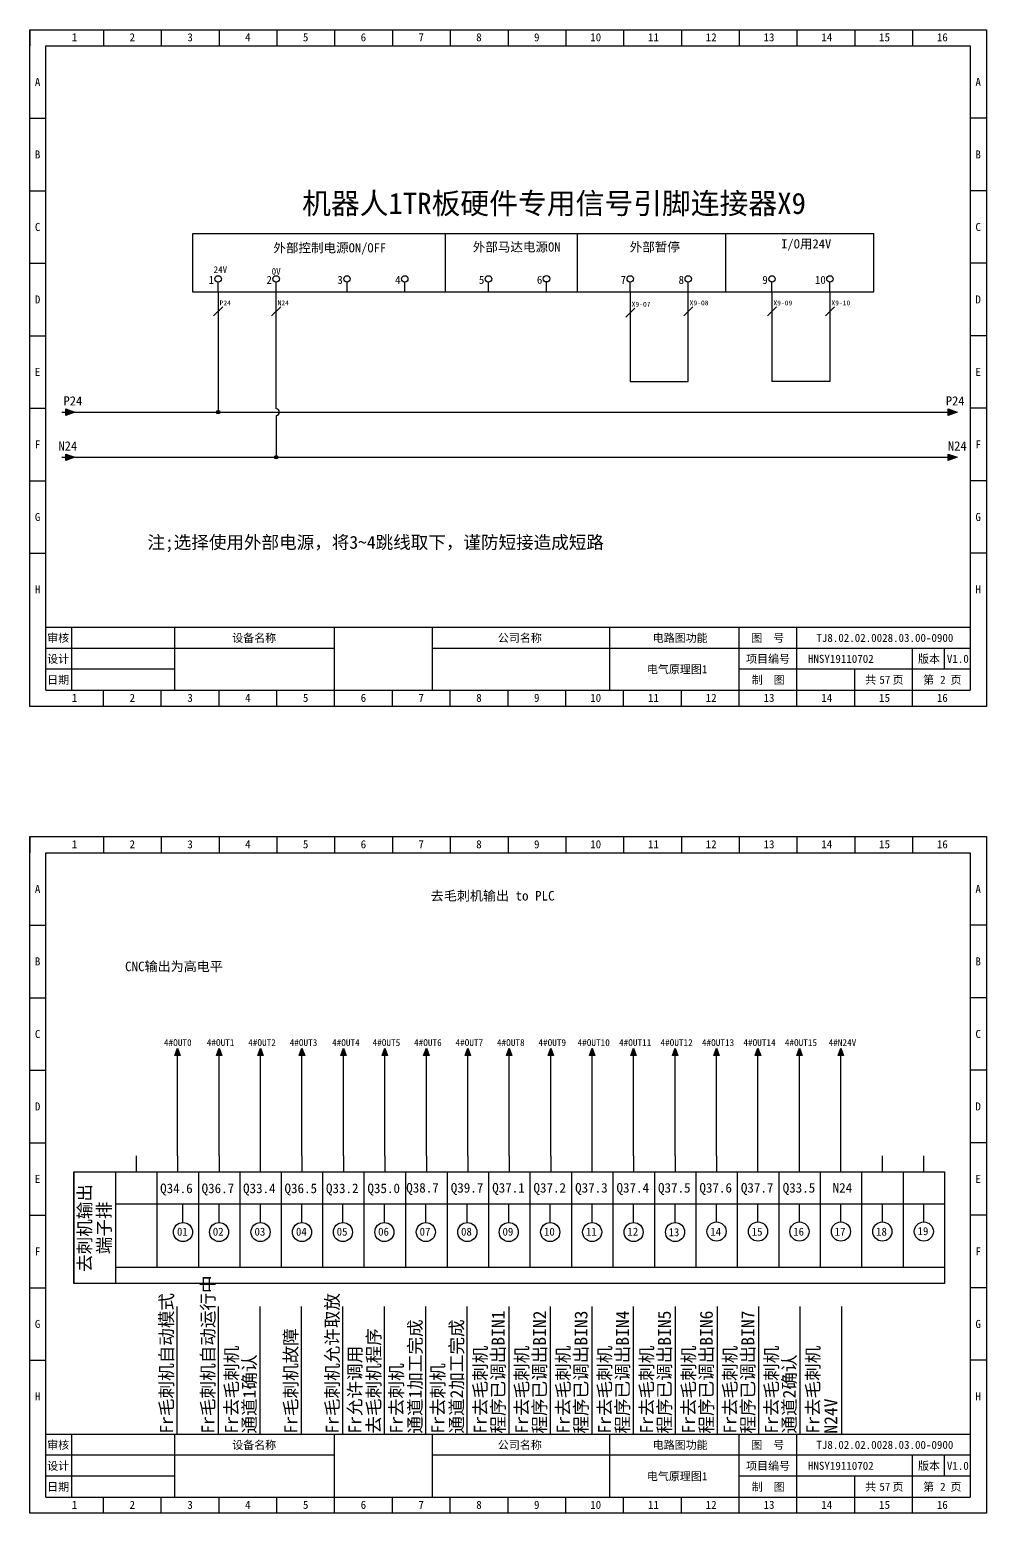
# Model space of a CAD drawing. Header units: millimetres. Extents: x 914 to 910632, y -176 to 682692.
# Drawn here: x 2233.1 to 2530.1, y 2795.8 to 3256.2 of the extents above; entities that cross this region are included whole.
import ezdxf
from ezdxf.enums import TextEntityAlignment as Align

# ---------------------------------------------------------------- set-up
doc = ezdxf.new("R2010")
doc.units = ezdxf.units.MM
doc.layers.add('EPLAN311', color=1, linetype='Continuous', lineweight=25)
doc.styles.get("Standard").update_dxf_attribs({"font": 'arial.ttf'})
doc.styles.add('宋体', font='')
doc.styles.get('宋体').set_extended_font_data('宋体')

# ---------------------------------------------------------------- blocks, each defined once
blk = doc.blocks.new('EPLSYM_LibrarySPECIAL_Symbol17_Variant1_Placement1')
at = {"color": 5, "linetype": 'Continuous', "lineweight": 25, "ltscale": 4}
blk.add_line((-4, 0), (-1, 0), dxfattribs=at)
blk.add_circle((0, 0), 1, dxfattribs=at)
at = {"color": 5}
blk.add_attdef('17_20039', text='', height=1.48, dxfattribs=at).set_placement((-2.3, 1.3), align=Align.BOTTOM_RIGHT)
at = {"color": 0}
blk.add_attdef('17_20036', text='', height=2.06, dxfattribs=at).set_placement((1, 0), align=Align.MIDDLE_LEFT)
blk = doc.blocks.new('EPLSYM_LibrarySPECIAL_Symbol8_Variant0_Placement1')
at = {"linetype": 'Continuous', "lineweight": 25, "ltscale": 4}
blk.add_hatch(color=1, dxfattribs=at).paths.add_polyline_path([(-0.75, 1), (2, 0), (-0.75, -1)], flags=0)
at = {"color": 1, "linetype": 'Continuous', "lineweight": 25, "ltscale": 4}
blk.add_line((-2, 0), (-0.75, 0), dxfattribs=at)
blk.add_lwpolyline([(-0.75, 1), (2, 0), (-0.75, -1)], close=True, dxfattribs=at)
at = {"color": 5}
blk.add_attdef('70_20010', text='', height=2.85, dxfattribs=at).set_placement((3, 0), align=Align.MIDDLE_LEFT)
at = {"color": 73}
for tag, p in [('70_24350', (33.76, 0)), ('70_24300', (72.31, 0))]:
    blk.add_attdef(tag, text='', height=2.06, dxfattribs=at).set_placement(p, align=Align.MIDDLE_LEFT)
blk = doc.blocks.new('箭头下')
at = {"layer": 'EPLAN311', "linetype": 'Continuous', "lineweight": 25, "ltscale": 4}
blk.add_hatch(color=1, dxfattribs=at).paths.add_polyline_path([(-0.7, -0.875), (0, -2.8), (0.7, -0.875)], flags=0)
at = {"layer": 'EPLAN311', "color": 1, "linetype": 'Continuous', "lineweight": 25, "ltscale": 4}
blk.add_line((0, 0), (0, -0.875), dxfattribs=at)
blk.add_lwpolyline([(-0.7, -0.875), (0, -2.8), (0.7, -0.875)], close=True, dxfattribs=at)
at = {"color": 5}
blk.add_attdef('70_20010', text='', height=1.7535, dxfattribs=at).set_placement((0, -3.8507), align=Align.TOP_CENTER)
blk = doc.blocks.new('*U388')
blk.add_line((-2.5, 0), (2.5, 0))
blk = doc.blocks.new('*U389')
at = {"color": 0, "linetype": 'ByBlock', "lineweight": -2, "transparency": 16777216}
for p in [(0, 0), (0, -22.5), (0, -45), (0, -67.5), (0, -90), (0, -112.5), (0, -135)]:
    blk.add_blockref('*U388', p, dxfattribs=at)
blk = doc.blocks.new('*U390')
blk.add_line((-2.5, 0), (2.5, 0))
blk = doc.blocks.new('*U391')
at = {"color": 0, "linetype": 'ByBlock', "lineweight": -2, "transparency": 16777216}
for p in [(0, 0), (0, -22.5), (0, -45), (0, -67.5), (0, -90), (0, -112.5), (0, -135)]:
    blk.add_blockref('*U390', p, dxfattribs=at)
blk = doc.blocks.new('制图图框')
for p, q in [((-2700.08, 789.32), (-2403.08, 789.32)), ((-2700.08, 579.32), (-2700.08, 789.32)), ((-2700.08, 789.32), (-2700.08, 784.32)), ((-2700.08, 789.32), (-2695.08, 789.32)), ((-2677.15, 789.32), (-2677.15, 784.32)), ((-2659.21, 789.32), (-2659.21, 784.32)), ((-2641.27, 789.32), (-2641.27, 784.32)), ((-2623.33, 789.32), (-2623.33, 784.32)), ((-2605.4, 789.32), (-2605.4, 784.32)), ((-2587.46, 789.32), (-2587.46, 784.32)), ((-2569.52, 789.32), (-2569.52, 784.32)), ((-2551.58, 789.32), (-2551.58, 784.32)), ((-2533.65, 789.32), (-2533.65, 784.32)), ((-2515.71, 789.32), (-2515.71, 784.32)), ((-2497.77, 789.32), (-2497.77, 784.32)), ((-2479.83, 789.32), (-2479.83, 784.32)), ((-2461.9, 789.32), (-2461.9, 784.32)), ((-2443.96, 789.32), (-2443.96, 784.32)), ((-2426.02, 789.32), (-2426.02, 784.32)), ((-2403.08, 789.32), (-2403.08, 579.32)), ((-2403.08, 789.32), (-2403.08, 784.32)), ((-2695.08, 784.32), (-2408.08, 784.32)), ((-2695.08, 584.32), (-2695.08, 784.32)), ((-2408.08, 784.32), (-2408.08, 584.32)), ((-2408.08, 603.82), (-2695.08, 603.82)), ((-2687.08, 603.82), (-2687.08, 584.32)), ((-2655.08, 603.82), (-2655.08, 584.32)), ((-2655.08, 603.82), (-2655.08, 584.32)), ((-2605.4, 579.32), (-2605.4, 603.82)), ((-2575.08, 603.82), (-2575.08, 584.32)), ((-2575.08, 603.82), (-2575.08, 584.32)), ((-2575.08, 603.82), (-2575.08, 584.32)), ((-2520.08, 603.82), (-2520.08, 584.32)), ((-2479.83, 579.32), (-2479.83, 603.82)), ((-2461.9, 579.32), (-2461.9, 603.82)), ((-2655.08, 597.32), (-2695.08, 597.32)), ((-2605.4, 597.32), (-2655.08, 597.32)), ((-2408.08, 597.32), (-2575.08, 597.32)), ((-2426.02, 579.32), (-2426.02, 597.32)), ((-2416.18, 597.32), (-2416.18, 590.82)), ((-2655.08, 590.82), (-2695.08, 590.82)), ((-2408.08, 590.82), (-2479.83, 590.82)), ((-2443.96, 579.32), (-2443.96, 590.82)), ((-2695.08, 584.32), (-2408.08, 584.32)), ((-2677.15, 579.32), (-2677.15, 584.32)), ((-2659.21, 579.32), (-2659.21, 584.32)), ((-2641.27, 579.32), (-2641.27, 584.32)), ((-2623.33, 579.32), (-2623.33, 584.32)), ((-2587.46, 579.32), (-2587.46, 584.32)), ((-2569.52, 579.32), (-2569.52, 584.32)), ((-2551.58, 579.32), (-2551.58, 584.32)), ((-2533.65, 579.32), (-2533.65, 584.32)), ((-2515.71, 579.32), (-2515.71, 584.32)), ((-2497.77, 579.32), (-2497.77, 584.32)), ((-2403.08, 579.32), (-2700.08, 579.32))]:
    blk.add_line(p, q)
blk.add_blockref('*U389', (-2697.58, 761.82))
at = {"xscale": -1}
blk.add_blockref('*U391', (-2405.58, 761.82), dxfattribs=at)
at = {"style": '宋体'}
for s, p in [('1', (-2687.01, 785.71)), ('2', (-2669.07, 785.71)), ('3', (-2651.13, 785.71)), ('4', (-2633.2, 785.71)), ('5', (-2615.26, 785.71)), ('6', (-2597.32, 785.71)), ('7', (-2579.38, 785.71)), ('8', (-2561.45, 785.71)), ('9', (-2543.51, 785.71)), ('10', (-2526.07, 785.71)), ('11', (-2508.13, 785.71)), ('12', (-2490.2, 785.71)), ('13', (-2472.26, 785.71)), ('14', (-2454.32, 785.71)), ('15', (-2436.38, 785.71)), ('16', (-2418.45, 785.71)), ('A', (-2698.47, 771.84)), ('A', (-2406.47, 771.84)), ('B', (-2698.47, 749.34)), ('B', (-2406.47, 749.34)), ('C', (-2698.47, 726.84)), ('C', (-2406.47, 726.84)), ('D', (-2698.47, 704.34)), ('D', (-2406.47, 704.34)), ('E', (-2698.47, 681.84)), ('E', (-2406.47, 681.84)), ('F', (-2698.47, 659.34)), ('F', (-2406.47, 659.34)), ('G', (-2698.47, 636.84)), ('G', (-2406.47, 636.84)), ('H', (-2698.47, 614.34)), ('H', (-2406.47, 614.34)), ('审核', (-2694.65, 599.29)), ('设备名称', (-2637.2, 599.28)), ('公司名称', (-2554.73, 599.29)), ('电路图功能', (-2506.66, 599.29)), ('图  号', (-2476.05, 599.3)), ('设计', (-2694.66, 592.79)), ('项目编号', (-2477.68, 592.79)), ('版本', (-2424.3, 592.79)), ('日期', (-2694.66, 586.29)), ('制  图', (-2475.91, 586.28)), ('共   页', (-2440.72, 586.31)), ('第   页', (-2422.72, 586.3)), ('1', (-2687.01, 580.71)), ('2', (-2669.07, 580.71)), ('3', (-2651.13, 580.71)), ('4', (-2633.2, 580.71)), ('5', (-2615.26, 580.71)), ('6', (-2597.32, 580.71)), ('7', (-2579.38, 580.71)), ('8', (-2561.45, 580.71)), ('9', (-2543.51, 580.71)), ('10', (-2526.07, 580.71)), ('11', (-2508.13, 580.71)), ('12', (-2490.2, 580.71)), ('13', (-2472.26, 580.71)), ('14', (-2454.32, 580.71)), ('15', (-2436.38, 580.71)), ('16', (-2418.45, 580.71))]:
    blk.add_text(s, height=2.5, dxfattribs=at).set_placement(p)

msp = doc.modelspace()

# ---------------------------------------------------------------- hatches: boundary and pattern name
at = {"layer": 'EPLAN311', "ltscale": 4}
h = msp.add_hatch(color=1, dxfattribs=at)
edge = h.paths.add_edge_path()
edge.add_arc((2291.598, 3137.519), 0.52, 0, 360)
h = msp.add_hatch(color=1, dxfattribs=at)
edge = h.paths.add_edge_path()
edge.add_arc((2309.6, 3123.513), 0.52, 0, 360)

# ---------------------------------------------------------------- linework, layer by layer
at = {"color": 0}
for p, q in [((2362.189, 3174.865), (2362.189, 3192.865)), ((2403.145, 3174.865), (2403.145, 3192.865)), ((2449.165, 3174.865), (2449.165, 3192.865)), ((2419.525, 3174.865), (2419.499, 3147.031)), ((2437.525, 3147.031), (2437.525, 3174.865)), ((2463.525, 3174.865), (2463.525, 3147.031)), ((2481.525, 3174.865), (2481.525, 3147.031)), ((2419.499, 3147.031), (2437.525, 3147.031)), ((2481.525, 3147.031), (2475.108, 3147.031)), ((2247.071, 3137.519), (2516.976, 3137.518)), ((2247.053, 3123.512), (2516.976, 3123.518))]:
    msp.add_line(p, q, dxfattribs=at)
for p, q in [((2291.598, 3174.865), (2291.598, 3137.519)), ((2309.599, 3138.519), (2309.599, 3174.865)), ((2290.184, 3167.425), (2293.012, 3170.254)), ((2308.185, 3167.426), (2311.013, 3170.254)), ((2418.105, 3167.01), (2420.933, 3169.838)), ((2436.11, 3167.426), (2438.939, 3170.254)), ((2462.11, 3167.426), (2464.939, 3170.254)), ((2480.11, 3167.426), (2482.939, 3170.254)), ((2475.108, 3147.031), (2463.525, 3147.031)), ((2309.599, 3136.519), (2309.6, 3123.513)), ((2279.004, 2906.693), (2279.004, 2936.785)), ((2291.874, 2906.693), (2291.874, 2936.785)), ((2304.744, 2906.693), (2304.744, 2936.785)), ((2317.614, 2906.693), (2317.614, 2936.785)), ((2330.484, 2906.693), (2330.484, 2936.785)), ((2343.354, 2906.693), (2343.354, 2936.785)), ((2356.224, 2906.693), (2356.224, 2936.785)), ((2369.094, 2906.693), (2369.094, 2936.785)), ((2381.964, 2906.693), (2381.964, 2936.785)), ((2394.834, 2906.693), (2394.834, 2936.785)), ((2407.704, 2906.693), (2407.704, 2936.785)), ((2420.574, 2906.693), (2420.574, 2936.785)), ((2433.444, 2906.693), (2433.444, 2936.785)), ((2446.314, 2906.693), (2446.314, 2936.785)), ((2459.184, 2906.693), (2459.184, 2936.785)), ((2472.054, 2906.693), (2472.054, 2936.785)), ((2484.924, 2906.693), (2484.924, 2936.785)), ((2266.134, 2906.693), (2266.134, 2901.743)), ((2279.004, 2906.693), (2279.004, 2901.743)), ((2291.874, 2906.693), (2291.874, 2901.743)), ((2304.744, 2901.743), (2304.744, 2906.693)), ((2317.614, 2906.693), (2317.614, 2901.743)), ((2330.484, 2906.693), (2330.484, 2901.743)), ((2343.354, 2906.693), (2343.354, 2901.743)), ((2356.224, 2906.693), (2356.224, 2901.743)), ((2369.094, 2906.693), (2369.094, 2901.743)), ((2381.964, 2906.693), (2381.964, 2901.743)), ((2394.834, 2906.693), (2394.834, 2901.743)), ((2407.704, 2901.743), (2407.704, 2906.693)), ((2420.574, 2906.693), (2420.574, 2901.743)), ((2420.574, 2906.693), (2420.574, 2901.743)), ((2433.444, 2906.693), (2433.444, 2901.743)), ((2446.314, 2906.693), (2446.314, 2901.743)), ((2459.184, 2901.743), (2459.184, 2906.693)), ((2472.054, 2901.743), (2472.054, 2906.693)), ((2484.924, 2901.743), (2484.924, 2906.693)), ((2497.794, 2901.743), (2497.794, 2906.693)), ((2510.664, 2901.743), (2510.664, 2906.693)), ((2246.829, 2901.743), (2517.099, 2901.743)), ((2246.829, 2867.093), (2246.829, 2901.743)), ((2246.829, 2901.743), (2246.829, 2867.093)), ((2259.699, 2901.743), (2259.699, 2867.093)), ((2272.569, 2901.743), (2272.569, 2872.043)), ((2285.439, 2901.743), (2285.439, 2872.043)), ((2298.309, 2901.743), (2298.309, 2872.043)), ((2311.179, 2901.743), (2311.179, 2872.043)), ((2324.049, 2872.043), (2324.049, 2901.743)), ((2336.919, 2872.043), (2336.919, 2901.743)), ((2349.789, 2901.743), (2349.789, 2872.043)), ((2362.659, 2901.743), (2362.659, 2872.043)), ((2375.529, 2901.743), (2375.529, 2872.043)), ((2388.399, 2901.743), (2388.399, 2872.021)), ((2401.269, 2901.743), (2401.269, 2872.043)), ((2414.139, 2901.743), (2414.139, 2872.043)), ((2427.009, 2901.743), (2427.009, 2872.043)), ((2439.879, 2901.743), (2439.879, 2872.043)), ((2452.749, 2901.743), (2452.749, 2872.043)), ((2465.619, 2901.743), (2465.619, 2872.043)), ((2478.489, 2901.743), (2478.489, 2872.043)), ((2491.359, 2901.743), (2491.359, 2872.043)), ((2504.229, 2901.743), (2504.229, 2872.043)), ((2517.099, 2901.743), (2517.099, 2867.093)), ((2259.699, 2891.843), (2517.099, 2891.843)), ((2280.673, 2886.034), (2280.673, 2891.843)), ((2291.874, 2886.034), (2291.874, 2891.843)), ((2304.744, 2886.034), (2304.744, 2891.843)), ((2317.614, 2886.034), (2317.614, 2891.843)), ((2330.328, 2886.034), (2330.328, 2891.684)), ((2343.198, 2886.034), (2343.198, 2891.684)), ((2356.068, 2886.034), (2356.068, 2891.684)), ((2368.938, 2886.034), (2368.938, 2891.684)), ((2381.808, 2886.034), (2381.808, 2891.684)), ((2394.678, 2886.034), (2394.678, 2891.684)), ((2407.704, 2886.034), (2407.704, 2891.684)), ((2420.574, 2886.034), (2420.574, 2891.684)), ((2433.444, 2886.034), (2433.444, 2891.843)), ((2446.314, 2886.193), (2446.314, 2891.843)), ((2459.184, 2886.193), (2459.184, 2891.843)), ((2472.054, 2886.193), (2472.054, 2891.843)), ((2484.924, 2886.193), (2484.924, 2891.843)), ((2497.794, 2886.193), (2497.794, 2891.843)), ((2510.664, 2886.193), (2510.664, 2891.843)), ((2517.099, 2872.043), (2259.699, 2872.043)), ((2517.099, 2867.093), (2246.829, 2867.093)), ((2278.848, 2820.276), (2278.848, 2859.975)), ((2291.718, 2820.276), (2291.718, 2859.975)), ((2304.588, 2820.276), (2304.588, 2859.975)), ((2304.588, 2820.276), (2304.588, 2859.975)), ((2317.458, 2820.276), (2317.458, 2859.975)), ((2330.328, 2820.276), (2330.328, 2859.975)), ((2343.198, 2820.276), (2343.198, 2859.975)), ((2356.068, 2820.276), (2356.068, 2859.975)), ((2368.938, 2820.276), (2368.938, 2859.975)), ((2381.808, 2859.975), (2381.808, 2820.276)), ((2394.678, 2859.975), (2394.678, 2820.276)), ((2407.548, 2859.975), (2407.548, 2820.276)), ((2420.418, 2859.975), (2420.418, 2820.276)), ((2433.444, 2859.975), (2433.444, 2820.276)), ((2446.469, 2859.975), (2446.469, 2820.276)), ((2459.339, 2859.975), (2459.339, 2820.276)), ((2472.209, 2859.975), (2472.209, 2820.276)), ((2485.079, 2859.975), (2485.079, 2820.276)), ((2342.957, 2832.087), (2342.957, 2832.087))]:
    msp.add_line(p, q)
at = {"color": 7, "ltscale": 4}
msp.add_lwpolyline([(2283.599, 3174.865), (2495.185, 3174.865), (2495.185, 3192.865), (2283.599, 3192.865)], close=True, dxfattribs=at)
for centre in [(2280.673, 2883.064), (2291.874, 2883.064), (2304.744, 2883.064), (2317.614, 2883.064), (2330.328, 2883.064), (2343.198, 2883.064), (2356.068, 2883.064), (2368.938, 2883.064), (2381.808, 2883.064), (2394.678, 2883.064), (2407.704, 2883.064), (2420.574, 2883.064), (2433.444, 2883.064), (2446.314, 2883.223), (2459.184, 2883.223), (2472.054, 2883.223), (2484.924, 2883.223), (2497.794, 2883.223), (2510.664, 2883.223)]:
    msp.add_circle(centre, 2.97)
msp.add_arc((2309.599, 3137.519), 1, 269.99994, 89.99994)
at = {"layer": 'EPLAN311', "color": 1, "ltscale": 4}
for centre in [(2291.598, 3137.519), (2309.6, 3123.513)]:
    msp.add_circle(centre, 0.52, dxfattribs=at)

# ---------------------------------------------------------------- block references
for p in [(4933.158, 2466.901), (4933.158, 2216.457)]:
    msp.add_blockref('制图图框', p)
at = {"color": 7}
ref = msp.add_blockref('EPLSYM_LibrarySPECIAL_Symbol17_Variant1_Placement1', (2291.598, 3178.865), dxfattribs=dict(at, rotation=90))
ref.add_attrib('17_20039', '1', dxfattribs={"color": 5, "height": 2.5, "style": '宋体'}).set_placement((2290.298, 3176.565), align=Align.BOTTOM_RIGHT)
ref.add_attrib('17_20036', '24V', dxfattribs={"color": 0, "height": 2.0555, "style": '宋体'}).set_placement((2290.186, 3181.768), align=Align.MIDDLE_LEFT)
ref = msp.add_blockref('EPLSYM_LibrarySPECIAL_Symbol17_Variant1_Placement1', (2309.598, 3178.865), dxfattribs=dict(at, rotation=90))
ref.add_attrib('17_20039', '2', dxfattribs={"color": 5, "height": 2.5, "style": '宋体'}).set_placement((2308.298, 3176.565), align=Align.BOTTOM_RIGHT)
ref.add_attrib('17_20036', '0V', dxfattribs={"color": 0, "height": 2.0555, "style": '宋体'}).set_placement((2308.2, 3181.208), align=Align.MIDDLE_LEFT)
ref = msp.add_blockref('EPLSYM_LibrarySPECIAL_Symbol17_Variant1_Placement1', (2331.598, 3178.865), dxfattribs=dict(at, rotation=90))
ref.add_attrib('17_20039', '3', dxfattribs={"color": 5, "height": 2.5, "style": '宋体'}).set_placement((2330.298, 3176.565), align=Align.BOTTOM_RIGHT)
ref = msp.add_blockref('EPLSYM_LibrarySPECIAL_Symbol17_Variant1_Placement1', (2349.524, 3178.865), dxfattribs=dict(at, rotation=90))
ref.add_attrib('17_20039', '4', dxfattribs={"color": 5, "height": 2.5, "style": '宋体'}).set_placement((2348.224, 3176.565), align=Align.BOTTOM_RIGHT)
ref = msp.add_blockref('EPLSYM_LibrarySPECIAL_Symbol17_Variant1_Placement1', (2375.524, 3178.865), dxfattribs=dict(at, rotation=90))
ref.add_attrib('17_20039', '5', dxfattribs={"color": 5, "height": 2.5, "style": '宋体'}).set_placement((2374.224, 3176.565), align=Align.BOTTOM_RIGHT)
ref = msp.add_blockref('EPLSYM_LibrarySPECIAL_Symbol17_Variant1_Placement1', (2393.524, 3178.914), dxfattribs=dict(at, rotation=90))
ref.add_attrib('17_20039', '6', dxfattribs={"color": 5, "height": 2.5, "style": '宋体'}).set_placement((2392.224, 3176.614), align=Align.BOTTOM_RIGHT)
ref = msp.add_blockref('EPLSYM_LibrarySPECIAL_Symbol17_Variant1_Placement1', (2419.524, 3178.862), dxfattribs=dict(at, rotation=90))
ref.add_attrib('17_20039', '7', dxfattribs={"color": 5, "height": 2.5, "style": '宋体'}).set_placement((2418.224, 3176.562), align=Align.BOTTOM_RIGHT)
ref = msp.add_blockref('EPLSYM_LibrarySPECIAL_Symbol17_Variant1_Placement1', (2437.524, 3178.865), dxfattribs=dict(at, rotation=90))
ref.add_attrib('17_20039', '8', dxfattribs={"color": 5, "height": 2.5, "style": '宋体'}).set_placement((2436.224, 3176.565), align=Align.BOTTOM_RIGHT)
ref = msp.add_blockref('EPLSYM_LibrarySPECIAL_Symbol17_Variant1_Placement1', (2463.524, 3178.862), dxfattribs=dict(at, rotation=90))
ref.add_attrib('17_20039', '9', dxfattribs={"color": 5, "height": 2.5, "style": '宋体'}).set_placement((2462.224, 3176.562), align=Align.BOTTOM_RIGHT)
ref = msp.add_blockref('EPLSYM_LibrarySPECIAL_Symbol17_Variant1_Placement1', (2481.525, 3178.865), dxfattribs=dict(at, rotation=90))
ref.add_attrib('17_20039', '10', dxfattribs={"color": 5, "height": 2.5, "style": '宋体'}).set_placement((2480.225, 3176.565), align=Align.BOTTOM_RIGHT)
ref = msp.add_blockref('EPLSYM_LibrarySPECIAL_Symbol8_Variant0_Placement1', (2245.071, 3137.519), dxfattribs=at)
ref.add_attrib('70_20010', 'P24', dxfattribs={"color": 5, "height": 2.8548, "style": '宋体'}).set_placement((2243.587, 3141.018), align=Align.MIDDLE_LEFT)
ref = msp.add_blockref('EPLSYM_LibrarySPECIAL_Symbol8_Variant0_Placement1', (2518.976, 3137.518), dxfattribs=at)
ref.add_attrib('70_20010', 'P24', dxfattribs={"color": 5, "height": 2.8548, "style": '宋体'}).set_placement((2517.491, 3141.018), align=Align.MIDDLE_LEFT)
ref = msp.add_blockref('EPLSYM_LibrarySPECIAL_Symbol8_Variant0_Placement1', (2245.071, 3123.518), dxfattribs=at)
ref.add_attrib('70_20010', 'N24', dxfattribs={"color": 5, "height": 2.8548, "style": '宋体'}).set_placement((2242.011, 3127.031), align=Align.MIDDLE_LEFT)
ref = msp.add_blockref('EPLSYM_LibrarySPECIAL_Symbol8_Variant0_Placement1', (2518.976, 3123.518), dxfattribs=at)
ref.add_attrib('70_20010', 'N24', dxfattribs={"color": 5, "height": 2.8548, "style": '宋体'}).set_placement((2518.149, 3127.031), align=Align.MIDDLE_LEFT)
ref = msp.add_blockref('箭头下', (2279.004, 2936.785), dxfattribs=dict(xscale=-1.2, yscale=1.2, zscale=1.2, rotation=180))
ref.add_attrib('70_20010', '4#OUT0', dxfattribs={"color": 5, "height": 2.1042, "style": '宋体'}).set_placement((2279.059, 2940.189), align=Align.BOTTOM_CENTER)
ref = msp.add_blockref('箭头下', (2291.874, 2936.785), dxfattribs=dict(xscale=-1.2, yscale=1.2, zscale=1.2, rotation=180))
ref.add_attrib('70_20010', '4#OUT1', dxfattribs={"color": 5, "height": 2.1042, "style": '宋体'}).set_placement((2292.345, 2940.189), align=Align.BOTTOM_CENTER)
ref = msp.add_blockref('箭头下', (2304.744, 2936.785), dxfattribs=dict(xscale=-1.2, yscale=1.2, zscale=1.2, rotation=180))
ref.add_attrib('70_20010', '4#OUT2', dxfattribs={"color": 5, "height": 2.1042, "style": '宋体'}).set_placement((2305.215, 2940.189), align=Align.BOTTOM_CENTER)
ref = msp.add_blockref('箭头下', (2317.614, 2936.785), dxfattribs=dict(xscale=-1.2, yscale=1.2, zscale=1.2, rotation=180))
ref.add_attrib('70_20010', '4#OUT3', dxfattribs={"color": 5, "height": 2.1042, "style": '宋体'}).set_placement((2318.085, 2940.189), align=Align.BOTTOM_CENTER)
ref = msp.add_blockref('箭头下', (2330.484, 2936.785), dxfattribs=dict(xscale=-1.2, yscale=1.2, zscale=1.2, rotation=180))
ref.add_attrib('70_20010', '4#OUT4', dxfattribs={"color": 5, "height": 2.1042, "style": '宋体'}).set_placement((2331.238, 2940.189), align=Align.BOTTOM_CENTER)
ref = msp.add_blockref('箭头下', (2343.354, 2936.785), dxfattribs=dict(xscale=-1.2, yscale=1.2, zscale=1.2, rotation=180))
ref.add_attrib('70_20010', '4#OUT5', dxfattribs={"color": 5, "height": 2.1042, "style": '宋体'}).set_placement((2343.825, 2940.189), align=Align.BOTTOM_CENTER)
ref = msp.add_blockref('箭头下', (2356.224, 2936.785), dxfattribs=dict(xscale=-1.2, yscale=1.2, zscale=1.2, rotation=180))
ref.add_attrib('70_20010', '4#OUT6', dxfattribs={"color": 5, "height": 2.1042, "style": '宋体'}).set_placement((2356.695, 2940.189), align=Align.BOTTOM_CENTER)
ref = msp.add_blockref('箭头下', (2369.094, 2936.785), dxfattribs=dict(xscale=-1.2, yscale=1.2, zscale=1.2, rotation=180))
ref.add_attrib('70_20010', '4#OUT7', dxfattribs={"color": 5, "height": 2.1042, "style": '宋体'}).set_placement((2369.565, 2940.189), align=Align.BOTTOM_CENTER)
ref = msp.add_blockref('箭头下', (2381.964, 2936.785), dxfattribs=dict(xscale=-1.2, yscale=1.2, zscale=1.2, rotation=180))
ref.add_attrib('70_20010', '4#OUT8', dxfattribs={"color": 5, "height": 2.1042, "style": '宋体'}).set_placement((2382.435, 2940.189), align=Align.BOTTOM_CENTER)
ref = msp.add_blockref('箭头下', (2394.834, 2936.785), dxfattribs=dict(xscale=-1.2, yscale=1.2, zscale=1.2, rotation=180))
ref.add_attrib('70_20010', '4#OUT9', dxfattribs={"color": 5, "height": 2.1042, "style": '宋体'}).set_placement((2395.305, 2940.189), align=Align.BOTTOM_CENTER)
ref = msp.add_blockref('箭头下', (2407.704, 2936.785), dxfattribs=dict(xscale=-1.2, yscale=1.2, zscale=1.2, rotation=180))
ref.add_attrib('70_20010', '4#OUT10', dxfattribs={"color": 5, "height": 2.1042, "style": '宋体'}).set_placement((2408.175, 2940.189), align=Align.BOTTOM_CENTER)
ref = msp.add_blockref('箭头下', (2420.574, 2936.785), dxfattribs=dict(xscale=-1.2, yscale=1.2, zscale=1.2, rotation=180))
ref.add_attrib('70_20010', '4#OUT11', dxfattribs={"color": 5, "height": 2.1042, "style": '宋体'}).set_placement((2421.045, 2940.189), align=Align.BOTTOM_CENTER)
ref = msp.add_blockref('箭头下', (2433.444, 2936.785), dxfattribs=dict(xscale=-1.2, yscale=1.2, zscale=1.2, rotation=180))
ref.add_attrib('70_20010', '4#OUT12', dxfattribs={"color": 5, "height": 2.1042, "style": '宋体'}).set_placement((2433.915, 2940.189), align=Align.BOTTOM_CENTER)
ref = msp.add_blockref('箭头下', (2446.314, 2936.785), dxfattribs=dict(xscale=-1.2, yscale=1.2, zscale=1.2, rotation=180))
ref.add_attrib('70_20010', '4#OUT13', dxfattribs={"color": 5, "height": 2.1042, "style": '宋体'}).set_placement((2446.785, 2940.189), align=Align.BOTTOM_CENTER)
ref = msp.add_blockref('箭头下', (2459.184, 2936.785), dxfattribs=dict(xscale=-1.2, yscale=1.2, zscale=1.2, rotation=180))
ref.add_attrib('70_20010', '4#OUT14', dxfattribs={"color": 5, "height": 2.1042, "style": '宋体'}).set_placement((2459.655, 2940.189), align=Align.BOTTOM_CENTER)
ref = msp.add_blockref('箭头下', (2472.054, 2936.785), dxfattribs=dict(xscale=-1.2, yscale=1.2, zscale=1.2, rotation=180))
ref.add_attrib('70_20010', '4#OUT15', dxfattribs={"color": 5, "height": 2.1042, "style": '宋体'}).set_placement((2472.525, 2940.189), align=Align.BOTTOM_CENTER)
ref = msp.add_blockref('箭头下', (2484.924, 2936.785), dxfattribs=dict(xscale=-1.2, yscale=1.2, zscale=1.2, rotation=180))
ref.add_attrib('70_20010', '4#N24V', dxfattribs={"color": 5, "height": 2.1042, "style": '宋体'}).set_placement((2485.395, 2940.189), align=Align.BOTTOM_CENTER)

# ---------------------------------------------------------------- texts
at = {"color": 7, "style": '宋体'}
for s, height, p in [('机器人1TR板硬件专用信号引脚连接器X9', 6.55546, (2474.065, 3205.593)), ('I/O用24V', 2.8548, (2481.926, 3191.18)), ('外部控制电源ON/OFF', 2.85481, (2343.749, 3189.957)), ('外部马达电源ON', 2.8548, (2397.88, 3190.218)), ('外部暂停', 2.8548, (2434.923, 3190.218))]:
    msp.add_text(s, height=height, dxfattribs=at).set_placement(p, align=Align.TOP_RIGHT)
at = {"style": '宋体'}
for s, height, p in [('P24', 1.5, (2292.037, 3170.672)), ('N24', 1.5, (2310.038, 3170.672)), ('X9-07', 1.5, (2419.957, 3170.256)), ('X9-08', 1.5, (2437.963, 3170.672)), ('X9-09', 1.5, (2463.963, 3170.672)), ('X9-10', 1.5, (2481.963, 3170.672)), ('Q34.6', 2.97, (2273.584, 2895.149)), ('Q36.7', 2.97, (2286.454, 2895.149)), ('Q33.4', 2.97, (2299.324, 2895.149)), ('Q36.5', 2.97, (2312.194, 2895.149)), ('Q33.2', 2.97, (2325.064, 2895.149)), ('Q35.0', 2.97, (2337.934, 2895.149)), ('Q38.7', 2.97, (2349.977, 2895.308)), ('Q39.7', 2.97, (2363.804, 2895.308)), ('Q37.1', 2.97, (2376.674, 2895.308)), ('Q37.2', 2.97, (2389.486, 2895.308)), ('Q37.3', 2.97, (2402.414, 2895.308)), ('Q37.4', 2.97, (2415.259, 2895.308)), ('Q37.5', 2.97, (2428.145, 2895.308)), ('Q37.6', 2.97, (2440.999, 2895.308)), ('Q37.7', 2.97, (2453.869, 2895.308)), ('Q33.5', 2.97, (2466.846, 2895.308)), ('N24', 2.97, (2482.365, 2895.308)), ('01', 2.475, (2278.802, 2881.948)), ('02', 2.475, (2289.927, 2881.947)), ('03', 2.475, (2302.872, 2881.947)), ('04', 2.475, (2315.742, 2881.948)), ('05', 2.475, (2328.382, 2881.947)), ('06', 2.475, (2341.252, 2881.947)), ('07', 2.475, (2354.122, 2881.947)), ('08', 2.475, (2366.992, 2881.947)), ('09', 2.475, (2379.862, 2881.947)), ('10', 2.475, (2392.732, 2881.947)), ('11', 2.475, (2405.757, 2881.947)), ('12', 2.475, (2418.627, 2881.947)), ('13', 2.475, (2431.391, 2881.788)), ('14', 2.475, (2444.367, 2881.947)), ('15', 2.475, (2457.237, 2881.947)), ('16', 2.475, (2470.107, 2881.947)), ('17', 2.475, (2482.977, 2881.947)), ('18', 2.475, (2495.847, 2881.947)), ('19', 2.475, (2508.717, 2882.107))]:
    msp.add_text(s, height=height, dxfattribs=at).set_placement(p)
at = {"color": 1, "style": '宋体'}
msp.add_text('注;选择使用外部电源，将3~4跳线取下，谨防短接造成短路', height=3.99674, dxfattribs=at).set_placement((2269.63, 3093.925), align=Align.BOTTOM_LEFT)
at = {"color": 0, "style": '宋体'}
for s, p in [('Fr毛刺机自动运行中', (2290.403, 2820.517)), ('Fr毛刺机自动模式', (2277.533, 2820.517)), ('Fr毛刺机允许取放', (2329.013, 2820.517)), ('通道1加工完成', (2354.753, 2820.517)), ('通道2加工完成', (2367.623, 2820.517)), ('程序已调出BIN1', (2380.493, 2820.517)), ('程序已调出BIN2', (2393.363, 2820.517)), ('程序已调出BIN3', (2406.233, 2820.517)), ('程序已调出BIN4', (2419.103, 2820.517)), ('程序已调出BIN5', (2432.129, 2820.517)), ('程序已调出BIN6', (2445.154, 2820.517)), ('程序已调出BIN7', (2458.024, 2820.517)), ('Fr毛刺机故障', (2316.143, 2820.517)), ('去毛刺机程序', (2341.883, 2820.517)), ('Fr去毛刺机', (2297.729, 2820.517)), ('Fr允许调用', (2336.04, 2820.517)), ('Fr去毛刺机', (2374.949, 2820.517)), ('Fr去毛刺机', (2387.819, 2820.517)), ('Fr去毛刺机', (2400.689, 2820.517)), ('Fr去毛刺机', (2413.559, 2820.517)), ('Fr去毛刺机', (2426.585, 2820.517)), ('Fr去毛刺机', (2439.61, 2820.517)), ('Fr去毛刺机', (2452.48, 2820.517)), ('Fr去毛刺机', (2465.35, 2820.517)), ('Fr去毛刺机', (2478.22, 2820.517)), ('通道1确认', (2303.273, 2820.517)), ('Fr去刺机', (2348.91, 2820.517)), ('Fr去刺机', (2361.78, 2820.517)), ('通道2确认', (2470.894, 2820.517)), ('N24V', (2483.764, 2820.517))]:
    msp.add_text(s, height=4, rotation=89.99653, dxfattribs=at).set_placement(p)
at = {"char_height": 2.97, "attachment_point": 5, "style": '宋体'}
for s, width, heights, insert in [('去毛刺机输出 to PLC', 65.76813, [0], (2376.815, 2987.28)), ('\\pt56.43;CNC输出为高电平\\P', 60.44266, [1.955], (2277.864, 2965.347))]:
    msp.add_mtext_dynamic_manual_height_columns(s, width=width, gutter_width=12.5, heights=heights, dxfattribs=dict(at, insert=insert))
at = {"style": '宋体'}
for tag, text, p in [('TJ8.02.02.0028.03.00-0900', 'TJ8.01.01.0181.00.01-0900', (2498.574, 3067.469)), ('HNSY19110702', 'HNSY19110702', (2484.902, 3060.969)), ('V1.0', '1.0', (2521.224, 3060.969)), ('电气原理图1', '封页', (2434.074, 3057.719)), ('57', '01', (2498.574, 3054.469)), ('2', '01', (2516.574, 3054.469)), ('TJ8.02.02.0028.03.00-0900', 'TJ8.01.01.0181.00.01-0900', (2498.574, 2817.026)), ('电气原理图1', '封页', (2434.074, 2807.276)), ('HNSY19110702', 'HNSY19110702', (2484.902, 2810.526)), ('V1.0', '1.0', (2521.224, 2810.526)), ('57', '01', (2498.574, 2804.026)), ('2', '01', (2516.574, 2804.026))]:
    msp.add_attdef(tag, text=text, height=2.5, dxfattribs=at).set_placement(p, align=Align.MIDDLE_CENTER)
for tag, p in [('去刺机输出', (2250.145, 2884.338)), ('端子排', (2256.161, 2884.358))]:
    msp.add_attdef(tag, text='封页', height=4, rotation=90, dxfattribs=at).set_placement(p, align=Align.MIDDLE_CENTER)

doc.saveas('drawing.dxf')
